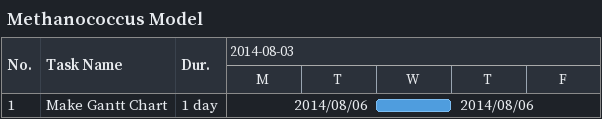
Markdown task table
Methanococcus Model

| ID | Task | Duration | Start | Finish |
|---|---|---|---|---|
| 1 | Make Gantt Chart | 1d | 2014-08-06 | 2014-08-06 |
